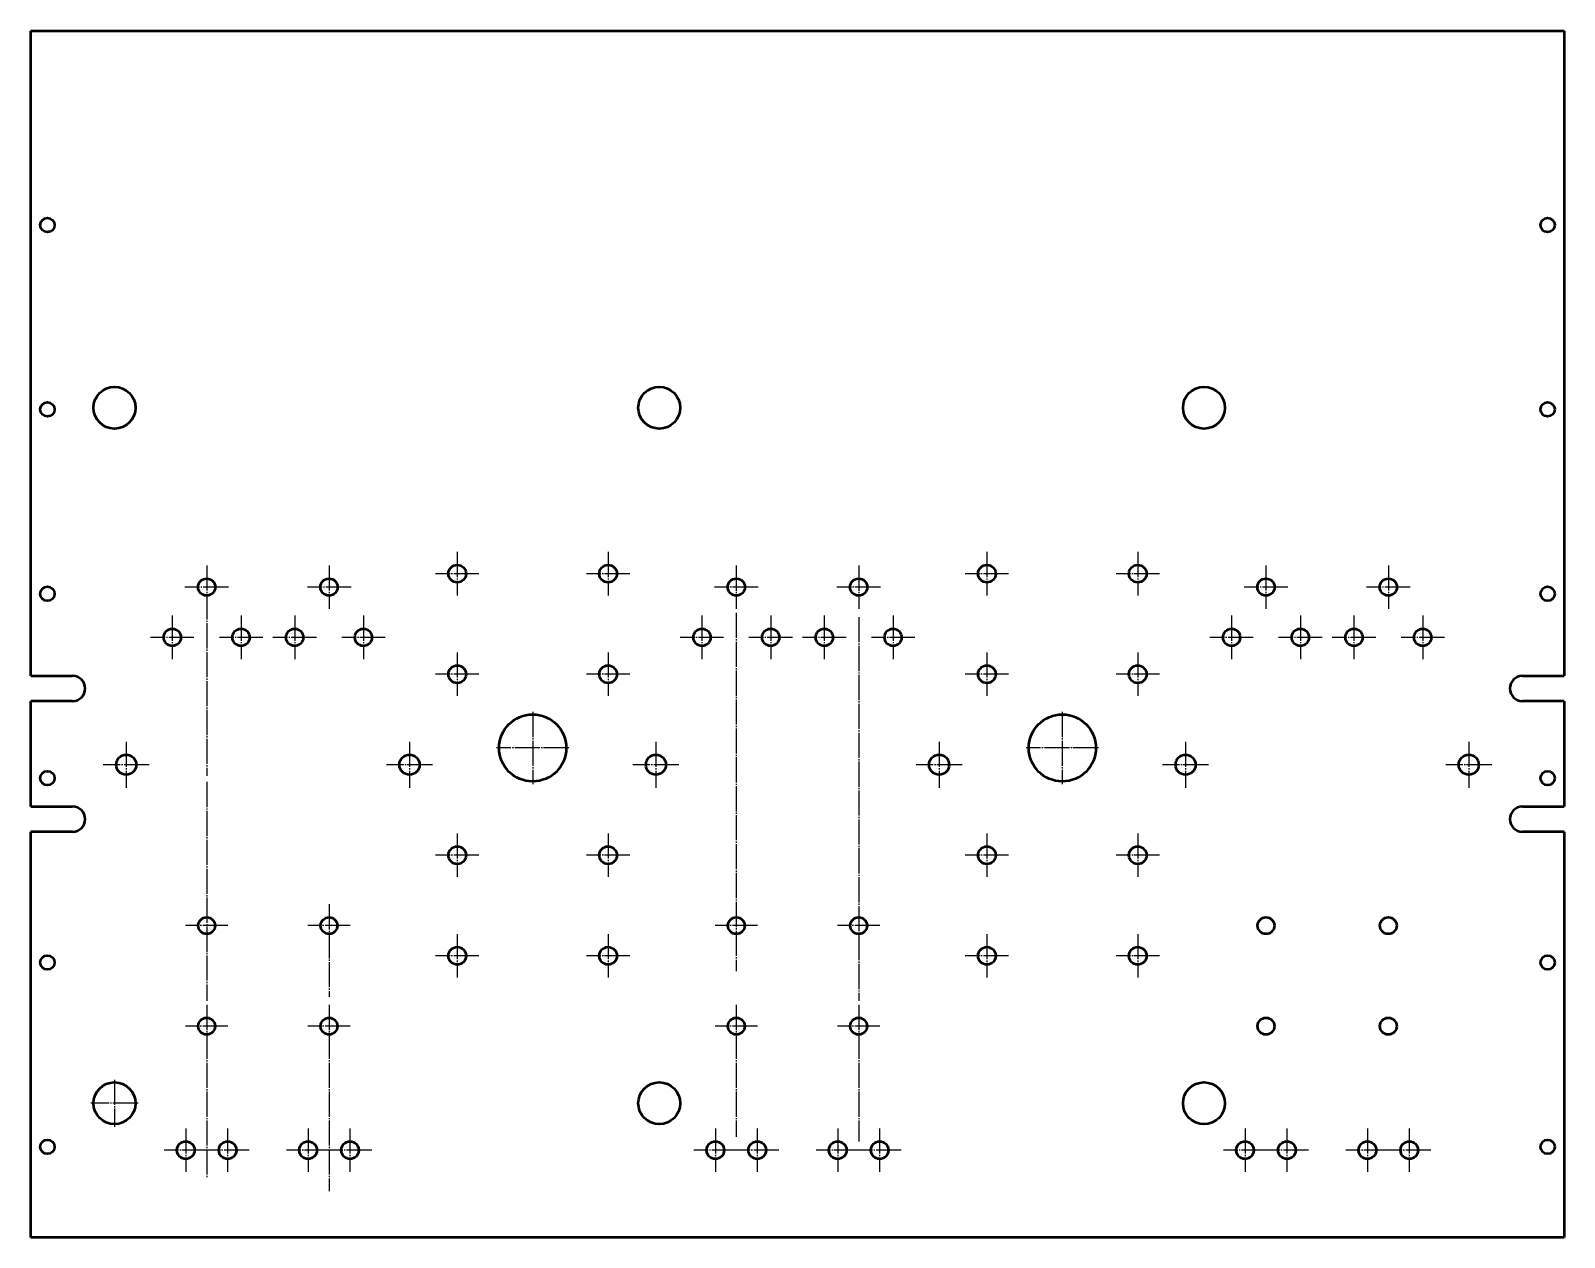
# Model space of a CAD drawing. Header units: millimetres. Extents: x 4774 to 5689, y 6835 to 7555.
import ezdxf

# ---------------------------------------------------------------- set-up
doc = ezdxf.new("R2010")
doc.units = ezdxf.units.MM
doc.linetypes.add('JIS_08_15', pattern=[17.25, 15, -0.75, 0.75, -0.75])
doc.layers.add('中心線', color=4, linetype='JIS_08_15', lineweight=25)
doc.layers.add('外形線', color=7, linetype='Continuous', lineweight=50)

msp = doc.modelspace()

# ---------------------------------------------------------------- linework, layer by layer
at = {"layer": '中心線'}
for p, q in [((5028.98, 7243.8), (5028.98, 7217.91)), ((5118.98, 7243.8), (5118.98, 7217.91)), ((5344.98, 7243.8), (5344.98, 7217.91)), ((5434.98, 7243.8), (5434.98, 7217.91)), ((4879.48, 7235.8), (4879.48, 7110.27)), ((4952.48, 7235.8), (4952.48, 7209.91)), ((5041.92, 7230.85), (5016.04, 7230.85)), ((5131.92, 7230.85), (5106.04, 7230.85)), ((5195.48, 7235.8), (5195.48, 7209.91)), ((5195.48, 7235.65), (5195.48, 7210.06)), ((5268.48, 7235.8), (5268.48, 7209.91)), ((5268.48, 7235.65), (5268.48, 7210.06)), ((5357.92, 7230.85), (5332.04, 7230.85)), ((5447.92, 7230.85), (5422.04, 7230.85)), ((5511.48, 7235.8), (5511.48, 7209.91)), ((5584.48, 7235.8), (5584.48, 7209.91)), ((4892.42, 7222.85), (4866.54, 7222.85)), ((4965.59, 7222.85), (4939.54, 7222.85)), ((5208.42, 7222.85), (5182.54, 7222.85)), ((5208.27, 7222.85), (5182.69, 7222.85)), ((5281.42, 7222.85), (5255.54, 7222.85)), ((5281.27, 7222.85), (5255.69, 7222.85)), ((5524.42, 7222.85), (5498.54, 7222.85)), ((5597.42, 7222.85), (5571.54, 7222.85)), ((4858.98, 7205.8), (4858.98, 7179.91)), ((4899.98, 7205.8), (4899.98, 7179.91)), ((4931.98, 7205.8), (4931.98, 7179.91)), ((4972.98, 7205.8), (4972.98, 7179.91)), ((5174.98, 7205.8), (5174.98, 7179.91)), ((5195.48, 7207.52), (5195.48, 6993.58)), ((5215.98, 7205.8), (5215.98, 7179.91)), ((5247.98, 7205.8), (5247.98, 7179.91)), ((5268.48, 7204.97), (5268.48, 6975.94)), ((5288.98, 7205.8), (5288.98, 7179.91)), ((5490.98, 7205.8), (5490.98, 7179.91)), ((5531.98, 7205.8), (5531.98, 7179.91)), ((5563.98, 7205.8), (5563.98, 7179.91)), ((5604.98, 7205.8), (5604.98, 7179.91)), ((4871.92, 7192.85), (4846.04, 7192.85)), ((4912.92, 7192.85), (4887.04, 7192.85)), ((4944.92, 7192.85), (4919.04, 7192.85)), ((4985.92, 7192.85), (4960.04, 7192.85)), ((5187.92, 7192.85), (5162.04, 7192.85)), ((5228.92, 7192.85), (5203.04, 7192.85)), ((5260.92, 7192.85), (5235.04, 7192.85)), ((5301.92, 7192.85), (5276.04, 7192.85)), ((5503.92, 7192.85), (5478.04, 7192.85)), ((5544.92, 7192.85), (5519.04, 7192.85)), ((5576.92, 7192.85), (5551.04, 7192.85)), ((5617.92, 7192.85), (5592.04, 7192.85)), ((5028.98, 7183.8), (5028.98, 7157.91)), ((5118.98, 7183.8), (5118.98, 7157.91)), ((5344.98, 7183.8), (5344.98, 7157.91)), ((5434.98, 7183.8), (5434.98, 7157.91)), ((5041.92, 7170.85), (5016.04, 7170.85)), ((5131.92, 7170.85), (5106.04, 7170.85)), ((5357.92, 7170.85), (5332.04, 7170.85)), ((5447.92, 7170.85), (5422.04, 7170.85)), ((5073.98, 7148.39), (5073.98, 7105.32)), ((5389.98, 7148.39), (5389.98, 7105.32)), ((4831.48, 7130.55), (4831.48, 7103.16)), ((5000.48, 7130.55), (5000.48, 7103.16)), ((5147.48, 7130.55), (5147.48, 7103.16)), ((5316.48, 7130.55), (5316.48, 7103.16)), ((5463.48, 7130.55), (5463.48, 7103.16)), ((5632.48, 7130.55), (5632.48, 7103.16)), ((5095.52, 7126.85), (5052.44, 7126.85)), ((5411.52, 7126.85), (5368.44, 7126.85)), ((4845.17, 7116.85), (4817.79, 7116.85)), ((5014.17, 7116.85), (4986.79, 7116.85)), ((5161.17, 7116.85), (5133.79, 7116.85)), ((5330.17, 7116.85), (5302.79, 7116.85)), ((5477.17, 7116.85), (5449.79, 7116.85)), ((5646.17, 7116.85), (5618.79, 7116.85)), ((4879.48, 7106.55), (4879.48, 6975.97)), ((5028.98, 7075.8), (5028.98, 7049.91)), ((5118.98, 7075.8), (5118.98, 7049.91)), ((5344.98, 7075.8), (5344.98, 7049.91)), ((5434.98, 7075.8), (5434.98, 7049.91)), ((5041.92, 7062.85), (5016.04, 7062.85)), ((5131.92, 7062.85), (5106.04, 7062.85)), ((5357.92, 7062.85), (5332.04, 7062.85)), ((5447.92, 7062.85), (5422.04, 7062.85)), ((4952.48, 7033.55), (4952.48, 6978.28)), ((4892.17, 7020.85), (4866.79, 7020.85)), ((4965.17, 7020.85), (4939.79, 7020.85)), ((5208.17, 7020.85), (5182.79, 7020.85)), ((5281.17, 7020.85), (5255.79, 7020.85)), ((5028.98, 7015.8), (5028.98, 6989.91)), ((5118.98, 7015.8), (5118.98, 6989.91)), ((5344.98, 7015.8), (5344.98, 6989.91)), ((5434.98, 7015.8), (5434.98, 6989.91)), ((5041.92, 7002.85), (5016.04, 7002.85)), ((5131.92, 7002.85), (5106.04, 7002.85)), ((5357.92, 7002.85), (5332.04, 7002.85)), ((5447.92, 7002.85), (5422.04, 7002.85)), ((4879.48, 6973.55), (4879.48, 6870.28)), ((4952.48, 6973.55), (4952.48, 6862.38)), ((5195.48, 6973.55), (5195.48, 6894.84)), ((5268.48, 6973.55), (5268.48, 6891.94)), ((4892.17, 6960.85), (4866.79, 6960.85)), ((4965.17, 6960.85), (4939.79, 6960.85)), ((5208.17, 6960.85), (5182.79, 6960.85)), ((5281.17, 6960.85), (5255.79, 6960.85)), ((4824.48, 6928.89), (4824.48, 6900.82)), ((4838.52, 6914.85), (4810.44, 6914.85)), ((4866.98, 6899.8), (4866.98, 6873.91)), ((4891.98, 6899.8), (4891.98, 6873.91)), ((4939.98, 6899.8), (4939.98, 6873.91)), ((4964.98, 6899.8), (4964.98, 6873.91)), ((5182.98, 6899.8), (5182.98, 6873.91)), ((5207.98, 6899.8), (5207.98, 6873.91)), ((5255.98, 6899.8), (5255.98, 6873.91)), ((5280.98, 6899.8), (5280.98, 6873.91)), ((5498.98, 6899.8), (5498.98, 6873.91)), ((5523.98, 6899.8), (5523.98, 6873.91)), ((5571.98, 6899.8), (5571.98, 6873.91)), ((5596.98, 6899.8), (5596.98, 6873.91)), ((4879.92, 6886.85), (4854.04, 6886.85)), ((4904.92, 6886.85), (4879.04, 6886.85)), ((4952.92, 6886.85), (4927.04, 6886.85)), ((4977.92, 6886.85), (4952.04, 6886.85)), ((5195.92, 6886.85), (5170.04, 6886.85)), ((5220.92, 6886.85), (5195.04, 6886.85)), ((5268.92, 6886.85), (5243.04, 6886.85)), ((5293.92, 6886.85), (5268.04, 6886.85)), ((5511.92, 6886.85), (5486.04, 6886.85)), ((5536.92, 6886.85), (5511.04, 6886.85)), ((5584.92, 6886.85), (5559.04, 6886.85)), ((5609.92, 6886.85), (5584.04, 6886.85))]:
    msp.add_line(p, q, dxfattribs=at)
at = {"layer": '外形線'}
for p, q in [((4774.48, 7169.85), (4774.48, 7554.85)), ((4774.48, 7554.85), (5689.48, 7554.85)), ((5689.48, 7554.85), (5689.48, 7169.85)), ((4774.48, 7169.85), (4799.48, 7169.85)), ((5664.48, 7169.85), (5689.48, 7169.85)), ((4774.48, 7091.85), (4774.48, 7154.85)), ((4799.48, 7154.85), (4774.48, 7154.85)), ((5689.48, 7154.85), (5664.48, 7154.85)), ((5689.48, 7154.85), (5689.48, 7091.85)), ((4774.48, 7091.85), (4799.48, 7091.85)), ((5664.48, 7091.85), (5689.48, 7091.85)), ((4774.48, 6834.85), (4774.48, 7076.85)), ((4799.48, 7076.85), (4774.48, 7076.85)), ((5689.48, 7076.85), (5664.48, 7076.85)), ((5689.48, 7076.85), (5689.48, 6834.85)), ((5689.48, 6834.85), (4774.48, 6834.85))]:
    msp.add_line(p, q, dxfattribs=at)
for centre, radius in [((4784.48, 7438.85), 4.25), ((5679.48, 7438.85), 4.25), ((4824.48, 7329.85), 12.5), ((5149.48, 7329.85), 12.5), ((5474.48, 7329.85), 12.5), ((4784.48, 7328.85), 4.25), ((5679.48, 7328.85), 4.25), ((5028.98, 7230.85), 5.25), ((5118.98, 7230.85), 5.25), ((5344.98, 7230.85), 5.25), ((5434.98, 7230.85), 5.25), ((4784.48, 7218.85), 4.25), ((4879.48, 7222.85), 5.1), ((4952.48, 7222.85), 5.1), ((5195.48, 7222.85), 5.1), ((5268.48, 7222.85), 5.1), ((5511.48, 7222.85), 5.1), ((5584.48, 7222.85), 5.1), ((5679.48, 7218.85), 4.25), ((4858.98, 7192.85), 5.1), ((4899.98, 7192.85), 5.1), ((4931.98, 7192.85), 5.1), ((4972.98, 7192.85), 5.1), ((5174.98, 7192.85), 5.1), ((5215.98, 7192.85), 5.1), ((5247.98, 7192.85), 5.1), ((5288.98, 7192.85), 5.1), ((5490.98, 7192.85), 5.1), ((5531.98, 7192.85), 5.1), ((5563.98, 7192.85), 5.1), ((5604.98, 7192.85), 5.1), ((5028.98, 7170.85), 5.25), ((5118.98, 7170.85), 5.25), ((5344.98, 7170.85), 5.25), ((5434.98, 7170.85), 5.25), ((5073.98, 7126.85), 20), ((5389.98, 7126.85), 20), ((4831.48, 7116.85), 6), ((5000.48, 7116.85), 6), ((5147.48, 7116.85), 6), ((5316.48, 7116.85), 6), ((5463.48, 7116.85), 6), ((5632.48, 7116.85), 6), ((4784.48, 7108.85), 4.25), ((5679.48, 7108.85), 4.25), ((5028.98, 7062.85), 5.25), ((5118.98, 7062.85), 5.25), ((5344.98, 7062.85), 5.25), ((5434.98, 7062.85), 5.25), ((4879.48, 7020.85), 5), ((4952.48, 7020.85), 5), ((5195.48, 7020.85), 5), ((5268.48, 7020.85), 5), ((5511.48, 7020.85), 5), ((5584.48, 7020.85), 5), ((4784.48, 6998.85), 4.25), ((5028.98, 7002.85), 5.25), ((5118.98, 7002.85), 5.25), ((5344.98, 7002.85), 5.25), ((5434.98, 7002.85), 5.25), ((5679.48, 6998.85), 4.25), ((4879.48, 6960.85), 5), ((4952.48, 6960.85), 5), ((5195.48, 6960.85), 5), ((5268.48, 6960.85), 5), ((5511.48, 6960.85), 5), ((5584.48, 6960.85), 5), ((4824.48, 6914.85), 12.5), ((5149.48, 6914.85), 12.5), ((5474.48, 6914.85), 12.5), ((4784.48, 6888.85), 4.25), ((4866.98, 6886.85), 5.25), ((4891.98, 6886.85), 5.25), ((4939.98, 6886.85), 5.25), ((4964.98, 6886.85), 5.25), ((5182.98, 6886.85), 5.25), ((5207.98, 6886.85), 5.25), ((5255.98, 6886.85), 5.25), ((5280.98, 6886.85), 5.25), ((5498.98, 6886.85), 5.25), ((5523.98, 6886.85), 5.25), ((5571.98, 6886.85), 5.25), ((5596.98, 6886.85), 5.25), ((5679.48, 6888.85), 4.25)]:
    msp.add_circle(centre, radius, dxfattribs=at)
for centre, start, end in [((4799.48, 7162.35), 270, 90), ((5664.48, 7162.35), 90, 270), ((4799.48, 7084.35), 270, 90), ((5664.48, 7084.35), 90, 270)]:
    msp.add_arc(centre, 7.5, start, end, dxfattribs=at)

doc.saveas('drawing.dxf')
